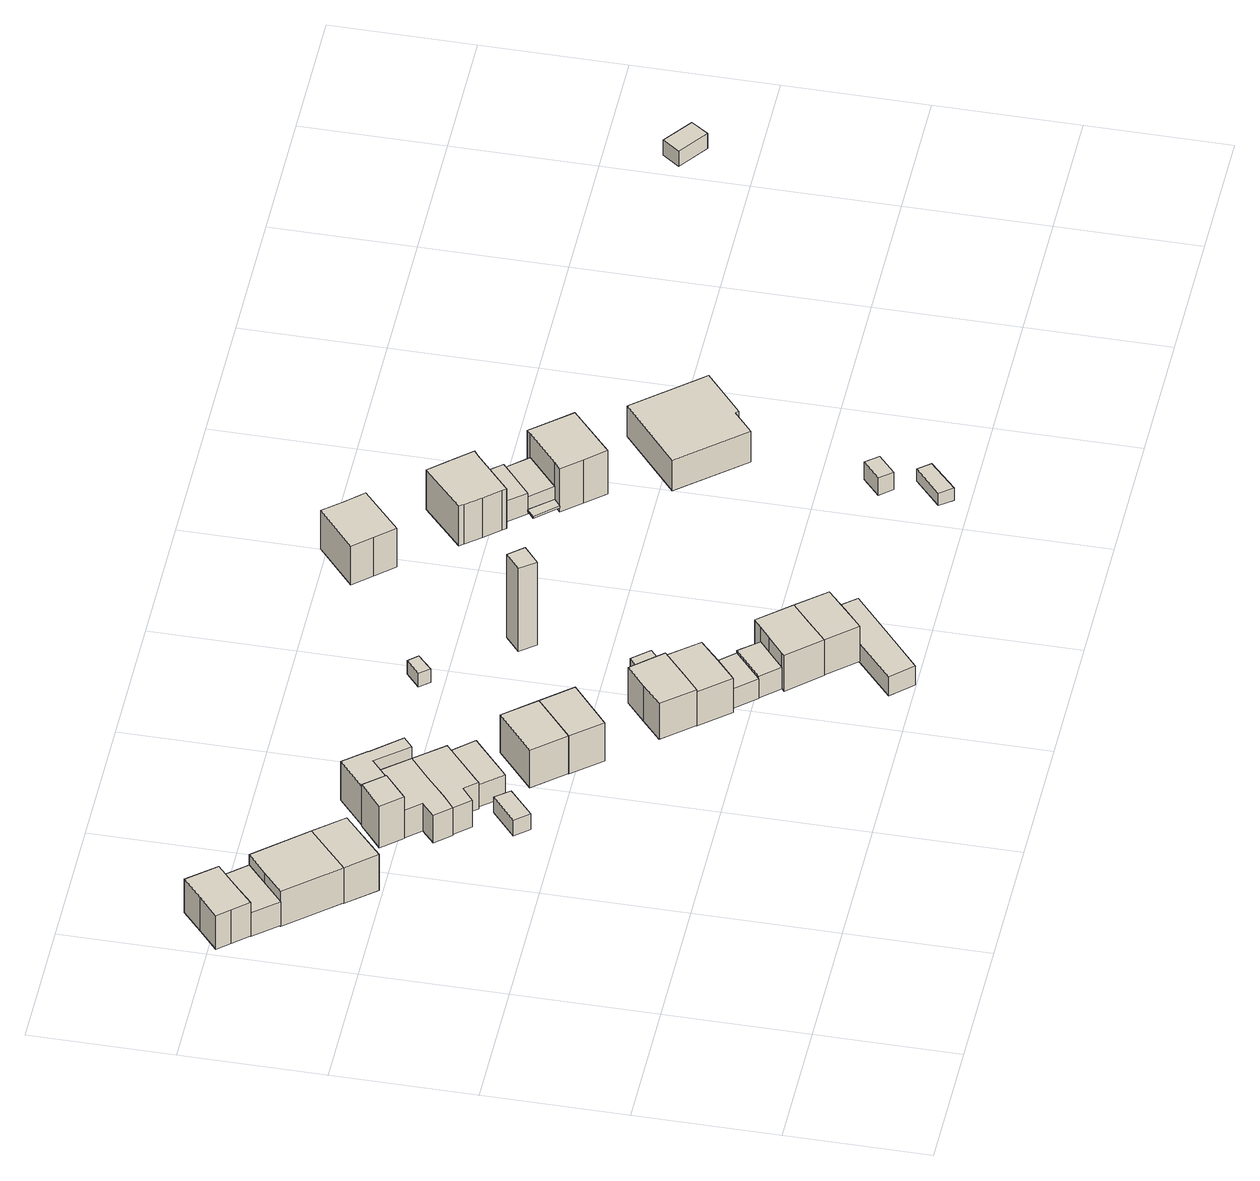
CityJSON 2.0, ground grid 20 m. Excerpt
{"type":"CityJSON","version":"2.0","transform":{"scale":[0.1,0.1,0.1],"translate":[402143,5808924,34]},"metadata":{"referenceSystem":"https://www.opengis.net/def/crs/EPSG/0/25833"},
"CityObjects":{
"building1":{"type":"Building","attributes":{"Gemeindeschluessel":"11000009","BezugspunktDach":"2200","function":"31001_1010","measuredHeight":7.61,"storeysAboveGround":2},"address":[{"country":"Germany","locality":"Berlin","thoroughfareNumber":"421","thoroughfareName":"Adlergestell"}],"geometry":[{"type":"Solid","lod":"1","boundaries":[[[[0,1,2,3,4,5,6]],[[7,8,9,10,11,12,13]],[[7,13,6,5]],[[8,7,5,4]],[[9,8,4,3]],[[10,9,3,2]],[[11,10,2,1]],[[12,11,1,0]],[[13,12,0,6]]]]}]},
"building2":{"type":"Building","attributes":{"Gemeindeschluessel":"11000009","BezugspunktDach":"2200","function":"31001_2000","measuredHeight":4.11,"storeysAboveGround":1},"address":[{"country":"Germany","locality":"Berlin","thoroughfareNumber":"421 (1)","thoroughfareName":"Adlergestell"}],"geometry":[{"type":"Solid","lod":"1","boundaries":[[[[14,15,16,17,18]],[[19,20,21,22,23]],[[19,23,18,17]],[[20,19,17,16]],[[21,20,16,15]],[[22,21,15,14]],[[23,22,14,18]]]]}]},
"building3":{"type":"Building","attributes":{"Gemeindeschluessel":"11000009","BezugspunktDach":"2200","function":"31001_1010","measuredHeight":7.9,"storeysAboveGround":2},"address":[{"country":"Germany","locality":"Berlin","thoroughfareNumber":"423","thoroughfareName":"Adlergestell"}],"geometry":[{"type":"Solid","lod":"1","boundaries":[[[[24,25,26,27,28]],[[29,30,31,32,33]],[[29,33,28,27]],[[30,29,27,26]],[[31,30,26,25]],[[32,31,25,24]],[[33,32,24,28]]]]}]},
"building4":{"type":"Building","attributes":{"Gemeindeschluessel":"11000009","BezugspunktDach":"2200","function":"31001_1010","measuredHeight":7.97,"storeysAboveGround":2},"address":[{"country":"Germany","locality":"Berlin","thoroughfareNumber":"425","thoroughfareName":"Adlergestell"}],"geometry":[{"type":"Solid","lod":"1","boundaries":[[[[34,35,25,36,24]],[[37,38,39,40,41]],[[37,41,24,36]],[[38,37,36,25]],[[39,38,25,35]],[[40,39,35,34]],[[41,40,34,24]]]]}]},
"building5":{"type":"Building","attributes":{"Gemeindeschluessel":"11000009","BezugspunktDach":"2200","function":"31001_2000","measuredHeight":10.06,"storeysAboveGround":1},"address":[{"country":"Germany","locality":"Berlin","thoroughfareNumber":"427 (1)","thoroughfareName":"Adlergestell"}],"geometry":[{"type":"Solid","lod":"1","boundaries":[[[[42,43,44,45]],[[46,47,48,49]],[[46,49,45,44]],[[47,46,44,43]],[[48,47,43,42]],[[49,48,42,45]]]]}]},
"building6":{"type":"Building","attributes":{"Gemeindeschluessel":"11000009","BezugspunktDach":"2200","function":"31001_2000","measuredHeight":2.68,"storeysAboveGround":1},"address":[{"country":"Germany","locality":"Berlin","thoroughfareNumber":"429 (1)","thoroughfareName":"Adlergestell"}],"geometry":[{"type":"Solid","lod":"1","boundaries":[[[[50,51,52,53]],[[54,55,56,57]],[[54,57,53,52]],[[55,54,52,51]],[[56,55,51,50]],[[57,56,50,53]]]]}]},
"building7":{"type":"Building","attributes":{"Gemeindeschluessel":"11000009","function":"31001_1010"},"address":[{"country":"Germany","locality":"Berlin","thoroughfareNumber":"427","thoroughfareName":"Adlergestell"}],"children":["building7-1","building7-2"]},
"building7-1":{"type":"BuildingPart","attributes":{"BezugspunktDach":"2200","measuredHeight":8.88,"storeysAboveGround":2},"parents":["building7"],"geometry":[{"type":"MultiSurface","lod":"1","boundaries":[[[58,59,60,61,62,63,64,65,66,67]],[[68,69,70,71,72,73,74,75,76,77]],[[68,77,67,66]],[[69,68,66,65]],[[70,69,65,64]],[[71,70,64,63]],[[72,71,78,79]],[[73,72,62,79,80]],[[74,73,61,60]],[[75,74,60,59]],[[76,75,59,58]],[[77,76,58,67]],[[79,78,63,62]],[[80,79,62,61,81]]]}]},
"building7-2":{"type":"BuildingPart","attributes":{"BezugspunktDach":"2200","measuredHeight":6.7,"storeysAboveGround":2},"parents":["building7"],"geometry":[{"type":"MultiSurface","lod":"1","boundaries":[[[82,83,84,85,86,87,88,89]],[[90,91,92,93,80,79,78,94]],[[90,94,89,88]],[[91,90,88,87]],[[92,91,87,86]],[[93,92,86,85]],[[80,93,85,84]],[[62,61,80,84,83]],[[63,62,83,82]],[[94,78,82,89]],[[79,80,61,62]],[[64,70,71,63]],[[78,79,95,62,63]]]}]},
"building8":{"type":"Building","attributes":{"Gemeindeschluessel":"11000009","function":"31001_1010"},"address":[{"country":"Germany","locality":"Berlin","thoroughfareNumber":"429","thoroughfareName":"Adlergestell"}],"children":["building8-1","building8-2"]},
"building8-1":{"type":"BuildingPart","attributes":{"BezugspunktDach":"2200","measuredHeight":8.71,"storeysAboveGround":2},"parents":["building8"],"geometry":[{"type":"MultiSurface","lod":"1","boundaries":[[[96,97,98,99,100,101,102,61,60,59,58]],[[103,104,105,106,107,108,109,110,111,112,113]],[[103,113,58,59]],[[104,103,59,60]],[[105,104,60,61]],[[106,105,61,102]],[[107,106,102,101]],[[114,115,101,100]],[[109,116,114,108,100,99]],[[110,109,99,98]],[[111,110,98,97]],[[112,111,97,96]],[[113,112,96,58]],[[108,107,115,114]],[[108,114,116,109]]]}]},
"building8-2":{"type":"BuildingPart","attributes":{"BezugspunktDach":"2200","measuredHeight":3.93,"storeysAboveGround":2},"parents":["building8"],"geometry":[{"type":"MultiSurface","lod":"1","boundaries":[[[117,118,115,116]],[[119,120,121,122]],[[119,122,109,108,107]],[[120,119,115,118]],[[121,120,118,117]],[[122,121,117,116]],[[107,108,114,115]],[[123,116,114,108,109]]]}]},
"building9":{"type":"Building","attributes":{"Gemeindeschluessel":"11000009","BezugspunktDach":"2200","function":"31001_1010","measuredHeight":8.22,"storeysAboveGround":2},"address":[{"country":"Germany","locality":"Berlin","thoroughfareNumber":"431","thoroughfareName":"Adlergestell"}],"geometry":[{"type":"Solid","lod":"1","boundaries":[[[[124,125,126,127]],[[128,129,130,131]],[[128,131,127,126]],[[129,128,126,125]],[[130,129,125,124]],[[131,130,124,127]]]]}]},
"building10":{"type":"Building","attributes":{"Gemeindeschluessel":"11000009","BezugspunktDach":"2200","function":"31001_1010","measuredHeight":8.31,"storeysAboveGround":2},"address":[{"country":"Germany","locality":"Berlin","thoroughfareNumber":"433","thoroughfareName":"Adlergestell"}],"geometry":[{"type":"Solid","lod":"1","boundaries":[[[[132,133,125,124]],[[134,135,136,137]],[[134,137,124,125]],[[135,134,125,133]],[[136,135,133,132]],[[137,136,132,124]]]]}]},
"building11":{"type":"Building","attributes":{"Gemeindeschluessel":"11000009","function":"31001_1010"},"address":[{"country":"Germany","locality":"Berlin","thoroughfareNumber":"435","thoroughfareName":"Adlergestell"}],"children":["building11-1","building11-2"]},
"building11-1":{"type":"BuildingPart","attributes":{"BezugspunktDach":"2200","measuredHeight":8.61,"storeysAboveGround":2},"parents":["building11"],"geometry":[{"type":"MultiSurface","lod":"1","boundaries":[[[138,139,140,141,142,143,144]],[[145,146,147,148,149,150,151]],[[145,151,144,143]],[[146,145,143,142]],[[147,146,142,141]],[[152,153,141,140]],[[149,148,140,139]],[[150,149,139,138]],[[151,150,138,144]],[[148,147,153,152]]]}]},
"building11-2":{"type":"BuildingPart","attributes":{"BezugspunktDach":"2200","measuredHeight":3.84,"storeysAboveGround":2},"parents":["building11"],"geometry":[{"type":"Solid","lod":"1","boundaries":[[[[152,154,155,153]],[[156,157,148,147]],[[156,147,153,155]],[[157,156,155,154]],[[148,157,154,152]],[[147,148,152,153]]]]}]},
"building12":{"type":"Building","attributes":{"Gemeindeschluessel":"11000009","BezugspunktDach":"2200","function":"31001_1010","measuredHeight":7.68,"storeysAboveGround":2},"address":[{"country":"Germany","locality":"Berlin","thoroughfareNumber":"437","thoroughfareName":"Adlergestell"}],"geometry":[{"type":"Solid","lod":"1","boundaries":[[[[158,159,160,161,162,163]],[[164,165,166,167,168,169]],[[164,169,163,162]],[[165,164,162,161]],[[166,165,161,160]],[[167,166,160,159]],[[168,167,159,158]],[[169,168,158,163]]]]}]},
"building13":{"type":"Building","attributes":{"Gemeindeschluessel":"11000009","BezugspunktDach":"2200","function":"31001_2000","measuredHeight":3.81,"storeysAboveGround":1},"address":[{"country":"Germany","locality":"Berlin","thoroughfareNumber":"437 (1)","thoroughfareName":"Adlergestell"}],"geometry":[{"type":"Solid","lod":"1","boundaries":[[[[170,171,172,173,174,175]],[[176,177,178,179,180,181]],[[176,181,175,174]],[[177,176,174,173]],[[178,177,173,172]],[[179,178,172,171]],[[180,179,171,170]],[[181,180,170,175]]]]}]},
"building14":{"type":"Building","attributes":{"Gemeindeschluessel":"11000009","BezugspunktDach":"2200","function":"31001_2000","measuredHeight":4.98,"storeysAboveGround":1},"address":[{"country":"Germany","locality":"Berlin","thoroughfareNumber":"439 (1)","thoroughfareName":"Adlergestell"}],"geometry":[{"type":"Solid","lod":"1","boundaries":[[[[182,183,184,185]],[[186,187,188,189]],[[186,189,185,184]],[[187,186,184,183]],[[188,187,183,182]],[[189,188,182,185]]]]}]},
"building15":{"type":"Building","attributes":{"Gemeindeschluessel":"11000009","BezugspunktDach":"2200","function":"31001_1010","measuredHeight":8.11,"storeysAboveGround":2},"address":[{"country":"Germany","locality":"Berlin","thoroughfareNumber":"439","thoroughfareName":"Adlergestell"}],"geometry":[{"type":"Solid","lod":"1","boundaries":[[[[190,191,192,193,194,195,196,197]],[[198,199,200,201,202,203,204,205]],[[198,205,197,196]],[[199,198,196,195]],[[200,199,195,194]],[[201,200,194,193]],[[202,201,193,192]],[[203,202,192,191]],[[204,203,191,190]],[[205,204,190,197]]]]}]},
"building16":{"type":"Building","attributes":{"Gemeindeschluessel":"11000009","BezugspunktDach":"2200","function":"31001_2000","measuredHeight":3.27,"storeysAboveGround":1},"address":[{"country":"Germany","locality":"Berlin","thoroughfareNumber":"441 (1)","thoroughfareName":"Adlergestell"}],"geometry":[{"type":"Solid","lod":"1","boundaries":[[[[206,207,208,209,210,211]],[[212,213,214,215,216,217]],[[212,217,211,210]],[[213,212,210,209]],[[214,213,209,208]],[[215,214,208,207]],[[216,215,207,206]],[[217,216,206,211]]]]}]},
"building17":{"type":"Building","attributes":{"Gemeindeschluessel":"11000009","BezugspunktDach":"2200","function":"31001_1010","measuredHeight":8,"storeysAboveGround":2},"address":[{"country":"Germany","locality":"Berlin","thoroughfareNumber":"441","thoroughfareName":"Adlergestell"}],"geometry":[{"type":"Solid","lod":"1","boundaries":[[[[218,219,220,192,191,190]],[[221,222,223,224,225,226]],[[221,226,190,191]],[[222,221,191,192]],[[223,222,192,220]],[[224,223,220,219]],[[225,224,219,218]],[[226,225,218,190]]]]}]},
"building18":{"type":"Building","attributes":{"Gemeindeschluessel":"11000009","BezugspunktDach":"2200","function":"31001_2000","measuredHeight":2.3,"storeysAboveGround":1},"address":[{"country":"Germany","locality":"Berlin","thoroughfareNumber":"431 (1)","thoroughfareName":"Adlergestell"}],"geometry":[{"type":"Solid","lod":"1","boundaries":[[[[227,228,229,230]],[[231,232,233,234]],[[231,234,230,229]],[[232,231,229,228]],[[233,232,228,227]],[[234,233,227,230]]]]}]},
"building19":{"type":"Building","attributes":{"Gemeindeschluessel":"11000009","BezugspunktDach":"2200","function":"31001_2000","measuredHeight":14.47,"storeysAboveGround":1},"address":[{"country":"Germany","locality":"Berlin","thoroughfareNumber":"433 (1)","thoroughfareName":"Adlergestell"}],"geometry":[{"type":"Solid","lod":"1","boundaries":[[[[235,236,237,238]],[[239,240,241,242]],[[239,242,238,237]],[[240,239,237,236]],[[241,240,236,235]],[[242,241,235,238]]]]}]},
"building20":{"type":"Building","attributes":{"Gemeindeschluessel":"11000009","BezugspunktDach":"2200","function":"31001_1010","measuredHeight":8.46,"storeysAboveGround":2},"address":[{"country":"Germany","locality":"Berlin","thoroughfareNumber":"14","thoroughfareName":"Schilfsängersteig"}],"geometry":[{"type":"Solid","lod":"1","boundaries":[[[[243,244,245,246,247,248]],[[249,250,251,252,253,254]],[[249,254,248,247]],[[250,249,247,246]],[[251,250,246,245]],[[252,251,245,244]],[[253,252,244,243]],[[254,253,243,248]]]]}]},
"building21":{"type":"Building","attributes":{"Gemeindeschluessel":"11000009","BezugspunktDach":"2200","function":"31001_2000","measuredHeight":2.49,"storeysAboveGround":1},"address":[{"country":"Germany","locality":"Berlin","thoroughfareNumber":"447 (2)","thoroughfareName":"Adlergestell"}],"geometry":[{"type":"Solid","lod":"1","boundaries":[[[[255,256,257,258]],[[259,260,261,262]],[[259,262,258,257]],[[260,259,257,256]],[[261,260,256,255]],[[262,261,255,258]]]]}]},
"building22":{"type":"Building","attributes":{"Gemeindeschluessel":"11000009","BezugspunktDach":"2200","function":"31001_1010","measuredHeight":8.85,"storeysAboveGround":2},"address":[{"country":"Germany","locality":"Berlin","thoroughfareNumber":"16","thoroughfareName":"Schilfsängersteig"}],"geometry":[{"type":"Solid","lod":"1","boundaries":[[[[263,264,265,266,267,268,269,270,271,272]],[[273,274,275,276,277,278,279,280,281,282]],[[273,282,272,271]],[[274,273,271,270]],[[275,274,270,269]],[[276,275,269,268]],[[277,276,268,267]],[[278,277,267,266]],[[279,278,266,265]],[[280,279,265,264]],[[281,280,264,263]],[[282,281,263,272]]]]}]},
"building23":{"type":"Building","attributes":{"Gemeindeschluessel":"11000009","BezugspunktDach":"2200","function":"51009_1610","measuredHeight":0.389,"storeysAboveGround":0},"address":[{"country":"Germany","locality":"Berlin"}],"geometry":[{"type":"Solid","lod":"1","boundaries":[[[[283,284,285,286]],[[287,288,289,290]],[[287,290,286,285]],[[288,287,285,284]],[[289,288,284,283]],[[290,289,283,286]]]]}]},
"building24":{"type":"Building","attributes":{"Gemeindeschluessel":"11000009","BezugspunktDach":"2200","function":"31001_2000","measuredHeight":3,"storeysAboveGround":1},"address":[{"country":"Germany","locality":"Berlin","thoroughfareNumber":"445 (2)","thoroughfareName":"Adlergestell"}],"geometry":[{"type":"Solid","lod":"1","boundaries":[[[[291,292,293,294]],[[295,296,297,298]],[[295,298,294,293]],[[296,295,293,292]],[[297,296,292,291]],[[298,297,291,294]]]]}]},
"building25":{"type":"Building","attributes":{"Gemeindeschluessel":"11000009","BezugspunktDach":"2200","function":"31001_2463","measuredHeight":4.22,"storeysAboveGround":1},"address":[{"country":"Germany","locality":"Berlin","thoroughfareNumber":"16 (1)","thoroughfareName":"Schilfsängersteig"}],"geometry":[{"type":"Solid","lod":"1","boundaries":[[[[299,300,301,302]],[[303,304,305,306]],[[303,306,302,301]],[[304,303,301,300]],[[305,304,300,299]],[[306,305,299,302]]]]}]},
"building26":{"type":"Building","attributes":{"Gemeindeschluessel":"11000009","BezugspunktDach":"2200","function":"31001_2463","measuredHeight":2.94,"storeysAboveGround":1},"address":[{"country":"Germany","locality":"Berlin","thoroughfareNumber":"18 (1)","thoroughfareName":"Schilfsängersteig"}],"geometry":[{"type":"Solid","lod":"1","boundaries":[[[[307,308,309,310]],[[311,312,313,314]],[[311,314,310,309]],[[312,311,309,308]],[[313,312,308,307]],[[314,313,307,310]]]]}]},
"building27":{"type":"Building","attributes":{"Gemeindeschluessel":"11000009","BezugspunktDach":"2200","function":"31001_1010","measuredHeight":9.17,"storeysAboveGround":2},"address":[{"country":"Germany","locality":"Berlin","thoroughfareNumber":"18","thoroughfareName":"Schilfsängersteig"}],"geometry":[{"type":"Solid","lod":"1","boundaries":[[[[315,316,317,318,319,320,321,322]],[[323,324,325,326,327,328,329,330]],[[323,330,322,321]],[[324,323,321,320]],[[325,324,320,319]],[[326,325,319,318]],[[327,326,318,317]],[[328,327,317,316]],[[329,328,316,315]],[[330,329,315,322]]]]}]},
"building28":{"type":"Building","attributes":{"Gemeindeschluessel":"11000009","BezugspunktDach":"2200","function":"31001_1010","measuredHeight":7.39,"storeysAboveGround":1},"address":[{"country":"Germany","locality":"Berlin","thoroughfareNumber":"20","thoroughfareName":"Schilfsängersteig"}],"geometry":[{"type":"Solid","lod":"1","boundaries":[[[[331,332,333,334,335,336,337]],[[338,339,340,341,342,343,344]],[[338,344,337,336]],[[339,338,336,335]],[[340,339,335,334]],[[341,340,334,333]],[[342,341,333,332]],[[343,342,332,331]],[[344,343,331,337]]]]}]},
"building29":{"type":"Building","attributes":{"Gemeindeschluessel":"11000009","BezugspunktDach":"2200","function":"31001_2000","measuredHeight":3.26,"storeysAboveGround":1},"address":[{"country":"Germany","locality":"Berlin","thoroughfareNumber":"7 (1)","thoroughfareName":"Hasenlauf"}],"geometry":[{"type":"Solid","lod":"1","boundaries":[[[[345,346,347,348]],[[349,350,351,352]],[[349,352,348,347]],[[350,349,347,346]],[[351,350,346,345]],[[352,351,345,348]]]]}]}
},
"vertices":[
[21,772,73],[40,750,73],[70,777,73],[101,804,73],[68,843,73],[37,816,73],[6,789,73],[37,816,15],[68,843,15],[101,804,15],[70,777,15],[40,750,15],[21,772,15],[6,789,15],
[69,716,55],[131,770,55],[104,801,55],[101,804,55],[40,750,55],[101,804,14],[104,801,14],[131,770,14],[69,716,14],[40,750,14],
[130,645,73],[192,700,73],[131,770,73],[100,743,73],[69,716,73],[100,743,12],[131,770,12],[192,700,12],[130,645,12],[69,716,12],
[164,605,73],[226,660,73],[161,672,73],[161,672,11],[192,700,11],[226,660,11],[164,605,11],[130,645,11],
[271,593,81],[308,624,81],[284,652,81],[247,621,81],[284,652,9],[308,624,9],[271,593,9],[247,621,9],
[318,435,38],[357,469,38],[341,489,38],[301,455,38],[341,489,11],[357,469,11],[318,435,11],[301,455,11],
[288,532,58],[309,549,58],[340,576,58],[372,603,58],[335,647,58],[308,624,58],[303,620,58],[271,593,58],[289,572,58],[269,554,58],[289,572,10],[271,593,10],[303,620,10],[308,624,10],[335,647,10],[372,603,10],[340,576,10],[309,549,10],[288,532,10],[269,554,10],[308,624,11],[335,647,11],[372,603,11],[372,603,35],
[308,624,78],[335,647,78],[372,603,78],[387,616,78],[352,656,78],[352,657,78],[326,688,78],[284,652,78],[326,688,11],[352,657,11],[352,656,11],[387,616,11],[284,652,11],[335,647,26],
[307,510,58],[328,527,58],[343,509,58],[346,512,58],[374,536,58],[403,561,58],[405,563,58],[309,549,12],[340,576,12],[372,603,12],[405,563,12],[403,561,12],[374,536,12],[346,512,12],[343,509,12],[328,527,12],[307,510,12],[288,532,12],[374,536,50],[403,561,50],[346,512,50],
[373,480,50],[431,530,50],[403,561,11],[431,530,11],[373,480,11],[346,512,11],[346,512,31],
[432,408,78],[492,459,78],[455,503,78],[395,452,78],[455,503,13],[492,459,13],[432,408,13],[395,452,13],
[466,367,78],[527,418,78],[492,459,12],[527,418,12],[466,367,12],[432,408,12],
[556,263,75],[587,290,75],[618,317,75],[596,342,75],[581,359,75],[550,332,75],[520,306,75],[550,332,13],[581,359,13],[596,342,13],[618,317,13],[587,290,13],[556,263,13],[520,306,13],[618,317,51],[596,342,51],
[646,341,51],[625,365,51],[625,365,13],[646,341,13],
[591,222,71],[622,249,71],[652,276,71],[618,317,71],[587,290,71],[556,263,71],[587,290,12],[618,317,12],[652,276,12],[622,249,12],[591,222,12],[556,263,12],
[625,195,45],[647,214,45],[669,233,45],[640,265,45],[619,246,45],[597,227,45],[619,246,11],[640,265,11],[669,233,11],[647,214,11],[625,195,11],[597,227,11],
[648,169,49],[692,206,49],[669,233,49],[625,195,49],[669,233,12],[692,206,12],[648,169,12],[625,195,12],
[683,120,75],[712,146,75],[742,172,75],[704,216,75],[692,206,75],[674,191,75],[648,169,75],[643,165,75],[648,169,13],[674,191,13],[692,206,13],[704,216,13],[742,172,13],[712,146,13],[683,120,13],[643,165,13],
[689,1,45],[749,52,45],[804,99,45],[776,132,45],[718,80,45],[662,31,45],[718,80,12],[776,132,12],[804,99,12],[749,52,12],[689,1,12],[662,31,12],
[718,80,75],[747,106,75],[776,132,75],[712,146,14],[742,172,14],[776,132,14],[747,106,14],[718,80,14],[683,120,14],
[572,618,35],[594,638,35],[582,651,35],[560,632,35],[582,651,12],[594,638,12],[572,618,12],[560,632,12],
[672,497,154],[697,518,154],[679,539,154],[655,519,154],[679,539,10],[697,518,10],[672,497,10],[655,519,10],
[758,730,81],[781,704,81],[841,757,81],[818,782,81],[796,808,81],[735,756,81],[796,808,14],[818,782,14],[841,757,14],[781,704,14],[758,730,14],[735,756,14],
[1052,22,32],[1093,60,32],[1079,77,32],[1038,40,32],[1079,77,11],[1093,60,11],[1052,22,11],[1038,40,11],
[845,628,80],[862,607,80],[881,585,80],[885,580,80],[893,587,80],[941,629,80],[949,635,80],[925,662,80],[901,689,80],[840,634,80],[901,689,11],[925,662,11],[949,635,11],[941,629,11],[893,587,11],[885,580,11],[881,585,11],[862,607,11],[845,628,11],[840,634,11],
[932,519,20],[943,528,20],[917,558,20],[905,549,20],[917,558,16],[943,528,16],[932,519,16],[905,549,16],
[1055,102,43],[1082,126,43],[1067,144,43],[1040,120,43],[1067,144,13],[1082,126,13],[1055,102,13],[1040,120,13],
[917,558,48],[966,600,48],[941,629,48],[893,587,48],[941,629,12],[966,600,12],[917,558,12],[893,587,12],
[943,528,42],[992,570,42],[966,600,42],[917,558,42],[966,600,13],[992,570,13],[943,528,13],[917,558,13],
[955,492,84],[979,465,84],[1043,521,84],[1020,548,84],[997,575,84],[992,570,84],[943,528,84],[932,519,84],[943,528,9],[992,570,9],[997,575,9],[1020,548,9],[1043,521,9],[979,465,9],[955,492,9],[932,519,9],
[1075,295,63],[1106,322,63],[1110,318,63],[1171,370,63],[1167,374,63],[1092,462,63],[1000,384,63],[1092,462,10],[1167,374,10],[1171,370,10],[1110,318,10],[1106,322,10],[1075,295,10],[1000,384,10],
[1662,469,35],[1679,493,35],[1638,523,35],[1620,499,35],[1638,523,9],[1679,493,9],[1662,469,9],[1620,499,9]
]}
